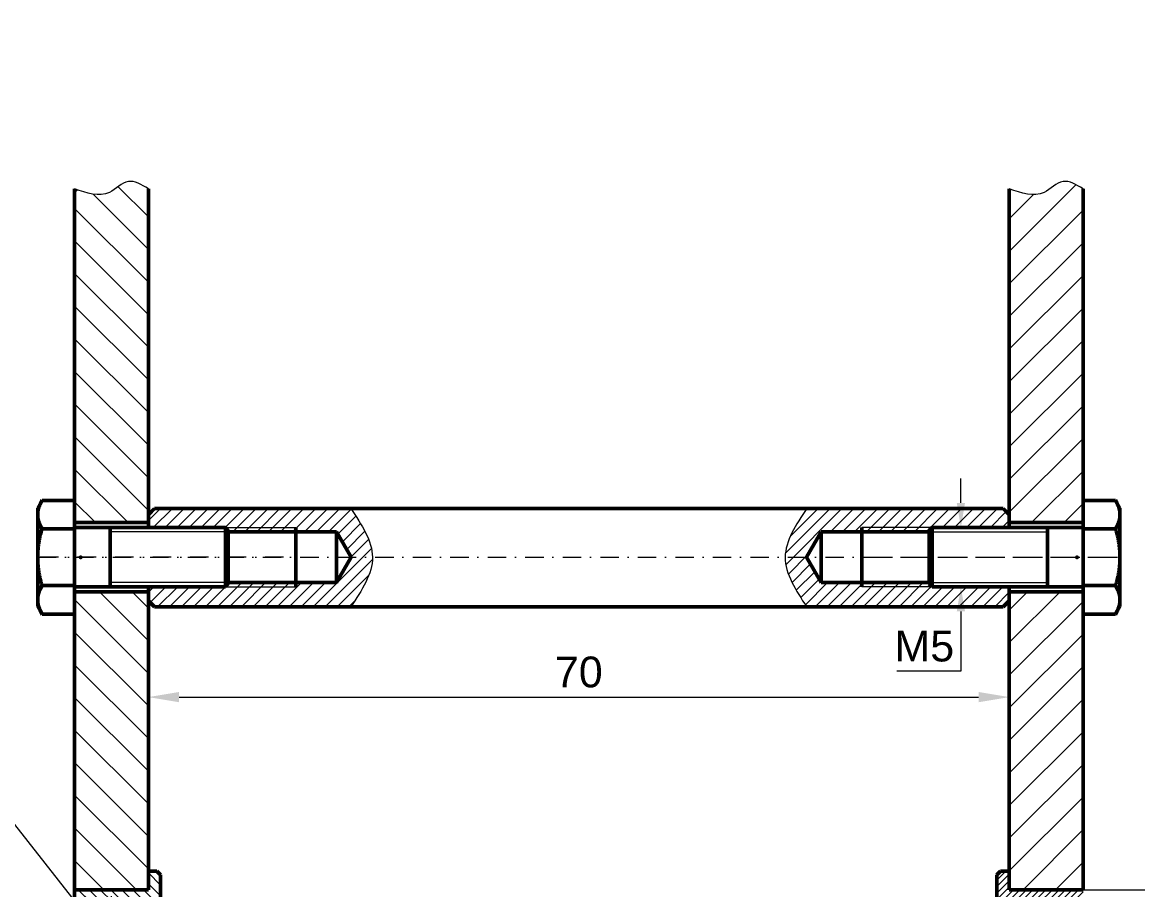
# Model space of a CAD drawing. Header units: inches. Extents: x -122986 to 27550, y -4965 to 6170.
# Drawn here: x 4023.7 to 4205.1, y 647.3 to 788.4 of the extents above; entities that cross this region are included whole.
import ezdxf

# ---------------------------------------------------------------- set-up
doc = ezdxf.new("R2010")
doc.units = ezdxf.units.IN
doc.header["$LTSCALE"] = 2
doc.header["$MEASUREMENT"] = 0
doc.linetypes.add('DASHDOT', pattern=[1, 0.5, -0.25, 0, -0.25])
for name, color, linetype, lineweight in [('1 Kich Thước', 7, 'Continuous', 15), ('1 mãnh', 7, 'Continuous', 5), ('1 Đường Tâm', 50, 'DASHDOT', 9), ('1 Đậm', 7, 'Continuous', 50)]:
    doc.layers.add(name, color=color, linetype=linetype, lineweight=lineweight)
doc.styles.add('tinh', font='arial.ttf')
doc.dimstyles.new('Tịnh', dxfattribs={"dimtxt": 0.3, "dimasz": 1.5, "dimexe": 1, "dimexo": 0.0625, "dimgap": 0.4, "dimtad": 1, "dimtoh": 1, "dimzin": 0, "dimdsep": 46, "dimtxsty": 'tinh', "dimcen": 0.09, "dimclrd": 256, "dimclre": 256, "dimclrt": 4, "dimadec": 0, "dimazin": 0, "dimtfac": 1, "dimtofl": 0, "dimtmove": 0, "dimatfit": 3, "dimfxl": 1, "dimtfillclr": 4, "dimtolj": 1, "dimtzin": 0, "dimlwd": -1, "dimlwe": -1, "dimarcsym": 0})

# ---------------------------------------------------------------- blocks, each defined once
blk = doc.blocks.new('*D218')
at = {"layer": '1 Kich Thước', "ltscale": 15, "transparency": 16777216}
for p, q in [((4185.31, 647.28), (4234.15, 647.28)), ((4233.15, 643.28), (4233.15, 607.28)), ((4185.31, 603.28), (4234.15, 603.28)), ((4233.15, 603.28), (4233.15, 592.83)), ((4233.15, 592.83), (4210.12, 592.83))]:
    blk.add_line(p, q, dxfattribs=at)
for points in [[(4232.49, 643.28), (4233.82, 643.28), (4233.15, 647.28)], [(4232.49, 607.28), (4233.82, 607.28), (4233.15, 603.28)]]:
    blk.add_solid(points, dxfattribs=at)
at = {"layer": 'Defpoints', "color": 0, "ltscale": 15, "transparency": 16777216}
for p in [(4185.25, 647.28), (4185.25, 603.28), (4233.15, 603.28)]:
    blk.add_point(p, dxfattribs=at)
at = {"layer": '1 Kich Thước', "color": 4, "ltscale": 15, "transparency": 16777216, "insert": (4220.89, 597.02), "char_height": 5, "attachment_point": 5, "style": 'tinh'}
blk.add_mtext('\\A1;%%C22H7', dxfattribs=at)
blk = doc.blocks.new('*D220')
at = {"layer": '1 Kich Thước', "ltscale": 15, "transparency": 16777216}
for p, q in [((4176.34, 710.18), (4176.34, 714.18)), ((4171.75, 706.18), (4177.34, 706.18)), ((4171.75, 696.53), (4177.34, 696.53)), ((4176.34, 692.53), (4176.34, 682.83)), ((4176.34, 682.83), (4165.93, 682.83))]:
    blk.add_line(p, q, dxfattribs=at)
for points in [[(4175.67, 710.18), (4177.01, 710.18), (4176.34, 706.18)], [(4175.67, 692.53), (4177.01, 692.53), (4176.34, 696.53)]]:
    blk.add_solid(points, dxfattribs=at)
at = {"layer": 'Defpoints', "color": 0, "ltscale": 15, "transparency": 16777216}
for p in [(4171.69, 706.18), (4171.69, 696.53), (4176.34, 696.53)]:
    blk.add_point(p, dxfattribs=at)
at = {"layer": '1 Kich Thước', "color": 4, "ltscale": 15, "transparency": 16777216, "insert": (4170.39, 686.87), "char_height": 5, "width": 0.6603, "attachment_point": 5, "style": 'tinh'}
blk.add_mtext('\\A1;M5', dxfattribs=at)
blk = doc.blocks.new('*D288')
at = {"layer": '1 Kich Thước', "ltscale": 15, "transparency": 16777216}
for p, q in [((4044.21, 694.21), (4044.21, 677.6)), ((4184.21, 694.21), (4184.21, 677.6)), ((4049.21, 678.6), (4179.21, 678.6))]:
    blk.add_line(p, q, dxfattribs=at)
for points in [[(4049.21, 679.44), (4049.21, 677.77), (4044.21, 678.6)], [(4179.21, 679.44), (4179.21, 677.77), (4184.21, 678.6)]]:
    blk.add_solid(points, dxfattribs=at)
at = {"layer": 'Defpoints', "color": 0, "ltscale": 15, "transparency": 16777216}
for p in [(4044.21, 694.28), (4184.21, 694.28), (4184.21, 678.6)]:
    blk.add_point(p, dxfattribs=at)
at = {"layer": '1 Kich Thước', "color": 4, "ltscale": 15, "transparency": 16777216, "insert": (4114.21, 682.66), "char_height": 5, "attachment_point": 5, "style": 'tinh'}
blk.add_mtext('\\A1;70', dxfattribs=at)
blk = doc.blocks.new('bi 1')
at = {"layer": '1 mãnh', "linetype": 'Continuous', "lineweight": 13, "ltscale": 15}
for p, q in [((27656.18, -6666.8), (27654.18, -6664.8)), ((27645.67, -6670.43), (27642.79, -6667.55)), ((27644.79, -6669.55), (27642.79, -6667.55)), ((27646.8, -6669.8), (27644.56, -6667.55)), ((27648.33, -6669.55), (27646.33, -6667.55)), ((27652.09, -6671.55), (27648.09, -6667.55)), ((27653.86, -6671.55), (27649.86, -6667.55)), ((27655.63, -6671.55), (27651.63, -6667.55)), ((27656.18, -6670.33), (27653.4, -6667.55)), ((27656.18, -6668.57), (27654.18, -6666.57)), ((27644.83, -6671.36), (27642.18, -6668.71)), ((27642.58, -6670.88), (27642.18, -6670.48)), ((27642.18, -6677.36), (27643.99, -6675.55)), ((27642.18, -6675.59), (27642.22, -6675.55)), ((27642.27, -6679.04), (27645.15, -6676.16)), ((27648.83, -6679.55), (27652.83, -6675.55)), ((27650.59, -6679.55), (27654.59, -6675.55)), ((27652.36, -6679.55), (27656.18, -6675.73)), ((27643.52, -6679.55), (27646.1, -6676.97)), ((27647.06, -6679.55), (27649.19, -6677.42)), ((27642.18, -6702.11), (27644.74, -6699.55)), ((27642.18, -6700.34), (27642.97, -6699.55)), ((27642.5, -6703.55), (27646.5, -6699.55)), ((27644.27, -6703.55), (27648.27, -6699.55)), ((27648.04, -6701.55), (27650.04, -6699.55)), ((27649.56, -6701.8), (27651.81, -6699.55)), ((27650.69, -6702.44), (27653.58, -6699.55)), ((27651.53, -6703.36), (27655.34, -6699.55)), ((27653.11, -6703.55), (27656.18, -6700.48)), ((27654.88, -6703.55), (27656.18, -6702.25)), ((27656.18, -6710.99), (27652.74, -6707.55)), ((27656.18, -6709.22), (27654.51, -6707.55)), ((27644.36, -6711.55), (27642.18, -6709.37)), ((27646.13, -6711.55), (27642.75, -6708.17)), ((27647.9, -6711.55), (27644.09, -6707.75)), ((27651.43, -6711.55), (27649.28, -6709.4)), ((27653.2, -6711.55), (27650.48, -6708.82)), ((27656.18, -6712.76), (27651.38, -6707.96)), ((27649.67, -6711.55), (27647.63, -6709.51)), ((27655.89, -6714.24), (27654.18, -6712.53))]:
    blk.add_line(p, q, dxfattribs=at)
at = {"layer": '1 mãnh', "lineweight": 13, "ltscale": 15}
for p, q in [((27645.29, -6679.55), (27647.37, -6677.47)), ((27654.13, -6679.55), (27656.18, -6677.5))]:
    blk.add_line(p, q, dxfattribs=at)
at = {"layer": '1 Đường Tâm', "lineweight": 9, "ltscale": 3}
for p, q in [((27648.18, -6679.3), (27648.18, -6667.8)), ((27658.44, -6673.55), (27637.92, -6673.55)), ((27651.46, -6673.55), (27644.9, -6673.55)), ((27648.18, -6711.3), (27648.18, -6699.8)), ((27658.44, -6705.55), (27637.92, -6705.55)), ((27651.46, -6705.55), (27644.9, -6705.55))]:
    blk.add_line(p, q, dxfattribs=at)
blk.add_point((27648.18, -6673.55), dxfattribs=at)
blk.add_point((27648.18, -6673.55), dxfattribs=at)
at = {"layer": '1 Đậm', "lineweight": 50, "ltscale": 15}
for p, q in [((27654.18, -6664.54), (27655.58, -6664.54)), ((27655.58, -6664.54), (27656.18, -6665.14)), ((27654.18, -6714.56), (27655.58, -6714.56)), ((27655.58, -6714.56), (27656.18, -6713.96))]:
    blk.add_line(p, q, dxfattribs=at)
at = {"layer": '1 Đậm', "lineweight": 50}
for p, q in [((27642.18, -6667.75), (27642.38, -6667.55)), ((27644.72, -6671.55), (27642.18, -6670.75)), ((27656.18, -6671.55), (27651.64, -6671.55)), ((27642.18, -6675.55), (27644.72, -6675.55)), ((27651.64, -6675.55), (27656.18, -6675.55)), ((27642.78, -6679.55), (27642.18, -6678.95)), ((27656.18, -6678.95), (27655.58, -6679.55)), ((27642.18, -6700.15), (27642.78, -6699.55)), ((27656.18, -6700.15), (27655.58, -6699.55)), ((27644.72, -6703.55), (27642.18, -6703.55)), ((27656.18, -6703.55), (27651.64, -6703.55)), ((27642.18, -6708.35), (27644.72, -6707.55)), ((27651.64, -6707.55), (27656.18, -6707.55)), ((27642.18, -6710.95), (27642.78, -6711.55))]:
    blk.add_line(p, q, dxfattribs=at)
for centre in [(27648.18, -6673.55), (27648.18, -6705.55)]:
    blk.add_circle(centre, 4, dxfattribs=at)
for centre, start, end in [((27648.18, -6673.55), 30, 150), ((27648.18, -6673.55), 210, 330), ((27648.18, -6705.55), 30, 150), ((27648.18, -6705.55), 210, 330)]:
    blk.add_arc(centre, 4, start, end, dxfattribs=at)

msp = doc.modelspace()

# ---------------------------------------------------------------- hatches: boundary and pattern name
at = {"layer": '1 mãnh', "lineweight": 13, "ltscale": 15}
h = msp.add_hatch(dxfattribs=at)
h.set_pattern_fill('ANSI31', color=256, scale=11)
h.set_pattern_definition([(45, (-2312.8507, 9731.6034), (-0.97227182, 0.97227182), [])])
edge = h.paths.add_edge_path()
edge.add_spline(control_points=[(4080.649, 701.357), (4080.63, 704.002), (4078.89, 706.64), (4077.149, 709.277)], knot_values=[0, 0, 0, 0, 8.6588474, 8.6588474, 8.6588474, 8.6588474], degree=3, periodic=0)
edge.add_line((4077.149, 709.277), (4045.207, 709.277))
edge.add_line((4045.207, 709.277), (4044.207, 708.277))
edge.add_line((4044.207, 708.277), (4044.207, 706.183))
edge.add_line((4044.207, 706.183), (4056.725, 706.183))
edge.add_line((4056.725, 706.183), (4068.207, 706.183))
edge.add_line((4068.207, 706.183), (4068.207, 705.491))
edge.add_line((4068.207, 705.491), (4074.82, 705.491))
edge.add_line((4074.82, 705.491), (4077.207, 701.357))
edge.add_line((4077.207, 701.357), (4080.649, 701.357))
h.paths.add_polyline_path([(4068.207, 706.183), (4056.725, 706.183), (4057.207, 705.701), (4057.207, 705.491), (4068.207, 705.491)], flags=17)
edge = h.paths.add_edge_path()
edge.add_spline(control_points=[(4077.149, 693.277), (4078.909, 695.973), (4080.669, 698.668), (4080.649, 701.357)], knot_values=[0, 0, 0, 0, 8.8055197, 8.8055197, 8.8055197, 8.8055197], degree=3, periodic=0)
edge.add_line((4080.649, 701.357), (4077.207, 701.357))
edge.add_line((4077.207, 701.357), (4074.82, 697.223))
edge.add_line((4074.82, 697.223), (4068.207, 697.223))
edge.add_line((4068.207, 697.223), (4068.207, 696.531))
edge.add_line((4068.207, 696.531), (4056.725, 696.531))
edge.add_line((4056.725, 696.531), (4044.207, 696.531))
edge.add_line((4044.207, 696.531), (4044.207, 694.277))
edge.add_line((4044.207, 694.277), (4045.207, 693.277))
edge.add_line((4045.207, 693.277), (4077.149, 693.277))
h.paths.add_polyline_path([(4068.207, 697.223), (4057.207, 697.223), (4057.207, 697.014), (4056.725, 696.531), (4068.207, 696.531)], flags=17)
edge = h.paths.add_edge_path()
edge.add_line((4184.207, 708.277), (4183.207, 709.277))
edge.add_line((4183.207, 709.277), (4151.265, 709.277))
edge.add_spline(control_points=[(4151.265, 709.277), (4149.525, 706.64), (4147.785, 704.002), (4147.765, 701.357)], knot_values=[0, 0, 0, 0, 8.6588474, 8.6588474, 8.6588474, 8.6588474], degree=3, periodic=0)
edge.add_line((4147.765, 701.357), (4151.207, 701.357))
edge.add_line((4151.207, 701.357), (4153.594, 705.491))
edge.add_line((4153.594, 705.491), (4160.207, 705.491))
edge.add_line((4160.207, 705.491), (4160.207, 706.183))
edge.add_line((4160.207, 706.183), (4171.69, 706.183))
edge.add_line((4171.69, 706.183), (4184.207, 706.183))
edge.add_line((4184.207, 706.183), (4184.207, 708.277))
edge = h.paths.add_edge_path()
edge.add_line((4151.207, 701.357), (4147.765, 701.357))
edge.add_spline(control_points=[(4147.765, 701.357), (4147.745, 698.668), (4149.505, 695.973), (4151.265, 693.277)], knot_values=[0, 0, 0, 0, 8.8055197, 8.8055197, 8.8055197, 8.8055197], degree=3, periodic=0)
edge.add_line((4151.265, 693.277), (4183.207, 693.277))
edge.add_line((4183.207, 693.277), (4184.207, 694.277))
edge.add_line((4184.207, 694.277), (4184.207, 696.531))
edge.add_line((4184.207, 696.531), (4171.69, 696.531))
edge.add_line((4171.69, 696.531), (4160.207, 696.531))
edge.add_line((4160.207, 696.531), (4160.207, 697.223))
edge.add_line((4160.207, 697.223), (4153.594, 697.223))
edge.add_line((4153.594, 697.223), (4151.207, 701.357))
h.paths.add_polyline_path([(4171.207, 705.701), (4171.69, 706.183), (4160.207, 706.183), (4160.207, 705.491), (4171.207, 705.491)], flags=17)
h.paths.add_polyline_path([(4171.207, 697.223), (4160.207, 697.223), (4160.207, 696.531), (4171.69, 696.531), (4171.207, 697.014)], flags=17)
at = {"layer": '1 mãnh', "ltscale": 15}
h = msp.add_hatch(dxfattribs=at)
h.set_pattern_fill('ANSI31', color=256, scale=6)
h.set_pattern_definition([(45, (-4310.3199, -5677.809), (-0.530330086, 0.530330086), [])])
h.paths.add_polyline_path([(4196.207, 647.077), (4196.007, 647.277), (4184.207, 647.277), (4184.207, 650.283), (4182.807, 650.283), (4182.207, 649.683), (4182.207, 643.277), (4186.744, 643.277, -0.5773503), (4193.671, 643.277), (4195.806, 643.951), (4196.207, 644.352)])
h.paths.add_polyline_path([(4186.744, 607.278), (4182.207, 607.278), (4182.207, 600.872), (4182.493, 600.586), (4184.207, 602.3), (4184.207, 603.277), (4195.607, 603.277), (4196.207, 603.877), (4196.207, 606.478), (4193.671, 607.278, -0.5773503)])

# ---------------------------------------------------------------- linework, layer by layer
at = {"layer": '1 Kich Thước', "ltscale": 15}
msp.add_line((4032.207, 760.725), (4032.616, 761.133), dxfattribs=at)
at = {"layer": '1 mãnh', "ltscale": 15}
msp.add_line((3919.657, 788.367), (4032.285, 645.328), dxfattribs=at)
at = {"layer": '1 mãnh', "linetype": 'Continuous', "lineweight": 13, "ltscale": 15}
for p, q in [((4184.207, 751.108), (4195.053, 761.954)), ((4044.207, 751.409), (4035.212, 760.404)), ((4044.207, 756.712), (4039.304, 761.615)), ((4184.207, 756.412), (4188.119, 760.323)), ((4044.207, 746.105), (4032.207, 758.105)), ((4184.207, 745.805), (4196.207, 757.805)), ((4044.207, 740.802), (4032.207, 752.802)), ((4184.207, 740.502), (4196.207, 752.502)), ((4044.207, 735.499), (4032.207, 747.499)), ((4184.207, 735.198), (4196.207, 747.198)), ((4044.207, 730.195), (4032.207, 742.195)), ((4184.207, 729.895), (4196.207, 741.895)), ((4044.207, 724.892), (4032.207, 736.892)), ((4184.207, 724.592), (4196.207, 736.592)), ((4044.207, 719.589), (4032.207, 731.589)), ((4184.207, 719.289), (4196.207, 731.289)), ((4044.207, 714.285), (4032.207, 726.285)), ((4184.207, 713.985), (4196.207, 725.985)), ((4044.207, 708.982), (4032.207, 720.982)), ((4184.207, 708.682), (4196.207, 720.682)), ((4040.903, 706.983), (4032.207, 715.679)), ((4187.812, 706.983), (4196.207, 715.379)), ((4035.599, 706.983), (4032.207, 710.376)), ((4193.115, 706.983), (4196.207, 710.075)), ((4044.207, 687.769), (4036.245, 695.731)), ((4044.207, 693.072), (4041.548, 695.731)), ((4184.207, 692.772), (4187.167, 695.731)), ((4184.207, 687.469), (4192.47, 695.731)), ((4044.207, 682.466), (4032.207, 694.466)), ((4184.207, 682.165), (4196.207, 694.165)), ((4044.207, 677.162), (4032.207, 689.162)), ((4184.207, 676.862), (4196.207, 688.862)), ((4044.207, 671.859), (4032.207, 683.859)), ((4184.207, 671.559), (4196.207, 683.559)), ((4044.207, 666.556), (4032.207, 678.556)), ((4184.207, 666.256), (4196.207, 678.256)), ((4044.207, 661.252), (4032.207, 673.252)), ((4184.207, 660.952), (4196.207, 672.952)), ((4044.207, 655.949), (4032.207, 667.949)), ((4184.207, 655.649), (4196.207, 667.649)), ((4044.207, 650.646), (4032.207, 662.646)), ((4184.207, 650.346), (4196.207, 662.346)), ((4042.272, 647.277), (4032.207, 657.343)), ((4186.442, 647.277), (4196.207, 657.042)), ((4036.969, 647.277), (4032.207, 652.039)), ((4191.746, 647.277), (4196.207, 651.739))]:
    msp.add_line(p, q, dxfattribs=at)
at = {"layer": '1 mãnh', "lineweight": 13, "ltscale": 15}
for p, q in [((4056.725, 706.183), (4068.207, 706.183)), ((4171.69, 706.183), (4160.207, 706.183)), ((4056.725, 696.531), (4068.207, 696.531)), ((4171.69, 696.531), (4160.207, 696.531))]:
    msp.add_line(p, q, dxfattribs=at)
at = {"layer": '1 mãnh', "lineweight": 13}
for p, q in [((4057.207, 705.467), (4038.007, 705.467)), ((4171.207, 705.467), (4190.407, 705.467)), ((4057.207, 697.247), (4038.007, 697.247)), ((4171.207, 697.247), (4190.407, 697.247))]:
    msp.add_line(p, q, dxfattribs=at)
at = {"layer": '1 mãnh', "lineweight": 13, "ltscale": 15}
for points in [[(4044.207, 761.277), (4040.954, 762.47), (4037.88, 760.687), (4032.207, 761.277)], [(4196.207, 761.277), (4192.954, 762.47), (4189.88, 760.687), (4184.207, 761.277)], [(4077.149, 709.277), (4080.649, 701.357), (4077.149, 693.277)], [(4151.265, 709.277), (4147.765, 701.357), (4151.265, 693.277)]]:
    msp.add_spline(points, degree=3, dxfattribs=at)
at = {"layer": '1 Đường Tâm', "lineweight": 9, "ltscale": 3}
for p, q in [((4066.207, 701.357), (4026.207, 701.357)), ((4026.207, 701.357), (4202.207, 701.357)), ((4162.207, 701.357), (4202.207, 701.357))]:
    msp.add_line(p, q, dxfattribs=at)
at = {"layer": '1 Đậm', "ltscale": 15}
for p, q in [((4032.207, 761.277), (4032.207, 635.277)), ((4182.207, 649.683), (4182.207, 600.872)), ((4044.207, 647.277), (4032.207, 647.277))]:
    msp.add_line(p, q, dxfattribs=at)
at = {"layer": '1 Đậm', "lineweight": 50, "ltscale": 15}
for p, q in [((4044.207, 761.277), (4044.207, 706.183)), ((4184.207, 761.277), (4184.207, 706.183)), ((4196.207, 647.277), (4196.207, 761.277)), ((4183.207, 709.277), (4184.207, 708.277)), ((4044.207, 647.277), (4044.207, 696.531)), ((4045.207, 693.277), (4044.207, 694.277)), ((4046.207, 649.683), (4046.207, 600.872)), ((4182.807, 650.283), (4182.207, 649.683)), ((4184.207, 650.283), (4182.807, 650.283))]:
    msp.add_line(p, q, dxfattribs=at)
at = {"layer": '1 Đậm', "lineweight": 50}
for p, q in [((4026.207, 709.357), (4026.922, 710.595)), ((4026.207, 709.357), (4026.207, 708.286)), ((4026.332, 709.221), (4026.32, 709.175)), ((4026.344, 709.267), (4026.332, 709.221)), ((4026.357, 709.314), (4026.344, 709.267)), ((4026.371, 709.36), (4026.357, 709.314)), ((4026.385, 709.406), (4026.371, 709.36)), ((4026.4, 709.452), (4026.385, 709.406)), ((4026.415, 709.498), (4026.4, 709.452)), ((4026.431, 709.544), (4026.415, 709.498)), ((4026.447, 709.59), (4026.431, 709.544)), ((4026.464, 709.636), (4026.447, 709.59)), ((4026.481, 709.682), (4026.464, 709.636)), ((4026.499, 709.728), (4026.481, 709.682)), ((4026.517, 709.774), (4026.499, 709.728)), ((4026.535, 709.82), (4026.517, 709.774)), ((4026.555, 709.866), (4026.535, 709.82)), ((4026.574, 709.912), (4026.555, 709.866)), ((4026.594, 709.958), (4026.574, 709.912)), ((4026.615, 710.003), (4026.594, 709.958)), ((4026.636, 710.049), (4026.615, 710.003)), ((4026.658, 710.095), (4026.636, 710.049)), ((4026.68, 710.14), (4026.658, 710.095)), ((4026.702, 710.186), (4026.68, 710.14)), ((4026.725, 710.231), (4026.702, 710.186)), ((4026.748, 710.277), (4026.725, 710.231)), ((4026.772, 710.323), (4026.748, 710.277)), ((4026.796, 710.368), (4026.772, 710.323)), ((4026.82, 710.414), (4026.796, 710.368)), ((4026.845, 710.459), (4026.82, 710.414)), ((4026.87, 710.504), (4026.845, 710.459)), ((4026.896, 710.55), (4026.87, 710.504)), ((4026.922, 710.595), (4026.896, 710.55)), ((4026.922, 710.595), (4032.207, 710.595)), ((4045.207, 709.277), (4044.207, 708.277)), ((4044.207, 708.277), (4045.207, 709.277)), ((4183.207, 709.277), (4045.207, 709.277)), ((4184.207, 708.277), (4183.207, 709.277)), ((4201.493, 710.595), (4196.207, 710.595)), ((4202.207, 709.357), (4201.493, 710.595)), ((4201.493, 710.595), (4201.519, 710.55)), ((4201.519, 710.55), (4201.544, 710.504)), ((4201.544, 710.504), (4201.57, 710.459)), ((4201.57, 710.459), (4201.594, 710.414)), ((4201.594, 710.414), (4201.619, 710.368)), ((4201.619, 710.368), (4201.643, 710.323)), ((4201.643, 710.323), (4201.667, 710.277)), ((4201.667, 710.277), (4201.69, 710.231)), ((4201.69, 710.231), (4201.713, 710.186)), ((4201.713, 710.186), (4201.735, 710.14)), ((4201.735, 710.14), (4201.757, 710.095)), ((4201.757, 710.095), (4201.778, 710.049)), ((4201.778, 710.049), (4201.799, 710.003)), ((4201.799, 710.003), (4201.82, 709.958)), ((4201.82, 709.958), (4201.84, 709.912)), ((4201.84, 709.912), (4201.86, 709.866)), ((4201.86, 709.866), (4201.879, 709.82)), ((4201.879, 709.82), (4201.898, 709.774)), ((4201.898, 709.774), (4201.916, 709.728)), ((4201.916, 709.728), (4201.934, 709.682)), ((4201.934, 709.682), (4201.951, 709.636)), ((4201.951, 709.636), (4201.968, 709.59)), ((4201.968, 709.59), (4201.984, 709.544)), ((4201.984, 709.544), (4202, 709.498)), ((4202, 709.498), (4202.015, 709.452)), ((4202.015, 709.452), (4202.029, 709.406)), ((4202.029, 709.406), (4202.044, 709.36)), ((4202.044, 709.36), (4202.057, 709.314)), ((4202.057, 709.314), (4202.07, 709.267)), ((4202.07, 709.267), (4202.083, 709.221)), ((4202.083, 709.221), (4202.095, 709.175)), ((4202.207, 709.357), (4202.207, 708.286)), ((4026.208, 708.333), (4026.207, 708.286)), ((4026.207, 701.357), (4026.207, 708.286)), ((4026.207, 708.286), (4026.208, 708.239)), ((4026.209, 708.38), (4026.208, 708.333)), ((4026.208, 708.239), (4026.209, 708.191)), ((4026.21, 708.427), (4026.209, 708.38)), ((4026.209, 708.191), (4026.21, 708.144)), ((4026.212, 708.474), (4026.21, 708.427)), ((4026.21, 708.144), (4026.212, 708.097)), ((4026.215, 708.521), (4026.212, 708.474)), ((4026.212, 708.097), (4026.215, 708.05)), ((4026.219, 708.568), (4026.215, 708.521)), ((4026.215, 708.05), (4026.219, 708.003)), ((4026.223, 708.615), (4026.219, 708.568)), ((4026.219, 708.003), (4026.223, 707.956)), ((4026.228, 708.662), (4026.223, 708.615)), ((4026.223, 707.956), (4026.228, 707.909)), ((4026.233, 708.709), (4026.228, 708.662)), ((4026.228, 707.909), (4026.233, 707.862)), ((4026.239, 708.756), (4026.233, 708.709)), ((4026.233, 707.862), (4026.239, 707.815)), ((4026.246, 708.802), (4026.239, 708.756)), ((4026.239, 707.815), (4026.246, 707.768)), ((4026.253, 708.849), (4026.246, 708.802)), ((4026.246, 707.768), (4026.253, 707.721)), ((4026.261, 708.896), (4026.253, 708.849)), ((4026.253, 707.721), (4026.261, 707.675)), ((4026.269, 708.942), (4026.261, 708.896)), ((4026.261, 707.675), (4026.269, 707.628)), ((4026.278, 708.989), (4026.269, 708.942)), ((4026.269, 707.628), (4026.278, 707.581)), ((4026.288, 709.035), (4026.278, 708.989)), ((4026.278, 707.581), (4026.288, 707.535)), ((4026.298, 709.082), (4026.288, 709.035)), ((4026.288, 707.535), (4026.298, 707.488)), ((4026.309, 709.128), (4026.298, 709.082)), ((4026.298, 707.488), (4026.309, 707.442)), ((4026.32, 709.175), (4026.309, 709.128)), ((4026.309, 707.442), (4026.32, 707.395)), ((4202.106, 707.442), (4202.094, 707.395)), ((4202.095, 709.175), (4202.106, 709.128)), ((4202.106, 709.128), (4202.117, 709.082)), ((4202.116, 707.488), (4202.106, 707.442)), ((4202.127, 707.535), (4202.116, 707.488)), ((4202.117, 709.082), (4202.127, 709.035)), ((4202.127, 709.035), (4202.136, 708.989)), ((4202.136, 707.581), (4202.127, 707.535)), ((4202.136, 708.989), (4202.145, 708.942)), ((4202.145, 707.628), (4202.136, 707.581)), ((4202.145, 708.942), (4202.154, 708.896)), ((4202.154, 707.675), (4202.145, 707.628)), ((4202.154, 708.896), (4202.162, 708.849)), ((4202.162, 707.721), (4202.154, 707.675)), ((4202.162, 708.849), (4202.169, 708.802)), ((4202.169, 707.768), (4202.162, 707.721)), ((4202.169, 708.802), (4202.175, 708.756)), ((4202.175, 707.815), (4202.169, 707.768)), ((4202.175, 708.756), (4202.181, 708.709)), ((4202.181, 707.862), (4202.175, 707.815)), ((4202.181, 708.709), (4202.187, 708.662)), ((4202.187, 707.909), (4202.181, 707.862)), ((4202.187, 708.662), (4202.192, 708.615)), ((4202.192, 707.956), (4202.187, 707.909)), ((4202.192, 708.615), (4202.196, 708.568)), ((4202.196, 708.003), (4202.192, 707.956)), ((4202.196, 708.568), (4202.199, 708.521)), ((4202.199, 708.05), (4202.196, 708.003)), ((4202.199, 708.521), (4202.202, 708.474)), ((4202.202, 708.097), (4202.199, 708.05)), ((4202.202, 708.474), (4202.204, 708.427)), ((4202.204, 708.144), (4202.202, 708.097)), ((4202.204, 708.427), (4202.206, 708.38)), ((4202.206, 708.191), (4202.204, 708.144)), ((4202.206, 708.38), (4202.207, 708.333)), ((4202.207, 708.239), (4202.206, 708.191)), ((4202.207, 708.333), (4202.207, 708.286)), ((4202.207, 701.357), (4202.207, 708.286)), ((4202.207, 708.286), (4202.207, 708.239)), ((4026.32, 707.395), (4026.332, 707.349)), ((4026.332, 707.349), (4026.345, 707.303)), ((4026.345, 707.303), (4026.358, 707.256)), ((4026.358, 707.256), (4026.371, 707.21)), ((4026.371, 707.21), (4026.385, 707.164)), ((4026.385, 707.164), (4026.4, 707.118)), ((4026.4, 707.118), (4026.415, 707.072)), ((4026.415, 707.072), (4026.431, 707.025)), ((4026.431, 707.025), (4026.447, 706.979)), ((4026.447, 706.979), (4026.464, 706.933)), ((4026.464, 706.933), (4026.481, 706.887)), ((4026.481, 706.887), (4026.499, 706.842)), ((4026.499, 706.842), (4026.517, 706.796)), ((4026.517, 706.796), (4026.536, 706.75)), ((4026.536, 706.75), (4026.555, 706.704)), ((4026.555, 706.704), (4026.575, 706.658)), ((4026.575, 706.658), (4026.595, 706.613)), ((4026.595, 706.613), (4026.616, 706.567)), ((4026.616, 706.567), (4026.637, 706.521)), ((4026.637, 706.521), (4026.658, 706.476)), ((4026.658, 706.476), (4026.68, 706.43)), ((4026.68, 706.43), (4026.702, 706.385)), ((4026.702, 706.385), (4026.725, 706.339)), ((4026.725, 706.339), (4026.748, 706.294)), ((4026.748, 706.294), (4026.772, 706.248)), ((4026.772, 706.248), (4026.796, 706.203)), ((4026.796, 706.203), (4026.82, 706.157)), ((4026.797, 705.527), (4026.821, 705.617)), ((4026.82, 706.157), (4026.845, 706.112)), ((4026.821, 705.617), (4026.846, 705.707)), ((4026.845, 706.112), (4026.87, 706.067)), ((4026.846, 705.707), (4026.871, 705.797)), ((4026.87, 706.067), (4026.896, 706.021)), ((4026.871, 705.797), (4026.896, 705.887)), ((4026.896, 706.021), (4026.922, 705.976)), ((4026.896, 705.887), (4026.922, 705.976)), ((4026.922, 705.976), (4032.207, 705.976)), ((4044.207, 706.983), (4032.207, 706.983)), ((4032.207, 706.183), (4056.725, 706.183)), ((4038.007, 706.183), (4038.007, 696.531)), ((4056.725, 701.357), (4056.725, 706.183)), ((4056.725, 706.183), (4057.207, 705.701)), ((4057.207, 705.701), (4057.207, 701.357)), ((4068.207, 706.183), (4068.207, 696.531)), ((4160.207, 706.183), (4160.207, 696.531)), ((4171.69, 706.183), (4171.207, 705.701)), ((4171.207, 705.701), (4171.207, 701.357)), ((4196.207, 706.183), (4171.69, 706.183)), ((4171.69, 701.357), (4171.69, 706.183)), ((4196.207, 706.983), (4184.207, 706.983)), ((4190.407, 706.183), (4190.407, 696.531)), ((4201.493, 705.976), (4196.207, 705.976)), ((4201.519, 706.021), (4201.493, 705.976)), ((4201.518, 705.887), (4201.493, 705.976)), ((4201.544, 705.797), (4201.518, 705.887)), ((4201.544, 706.067), (4201.519, 706.021)), ((4201.569, 706.112), (4201.544, 706.067)), ((4201.569, 705.707), (4201.544, 705.797)), ((4201.594, 706.157), (4201.569, 706.112)), ((4201.593, 705.617), (4201.569, 705.707)), ((4201.618, 705.527), (4201.593, 705.617)), ((4201.619, 706.203), (4201.594, 706.157)), ((4201.643, 706.248), (4201.619, 706.203)), ((4201.666, 706.294), (4201.643, 706.248)), ((4201.689, 706.339), (4201.666, 706.294)), ((4201.712, 706.385), (4201.689, 706.339)), ((4201.734, 706.43), (4201.712, 706.385)), ((4201.756, 706.476), (4201.734, 706.43)), ((4201.778, 706.521), (4201.756, 706.476)), ((4201.799, 706.567), (4201.778, 706.521)), ((4201.82, 706.613), (4201.799, 706.567)), ((4201.84, 706.658), (4201.82, 706.613)), ((4201.859, 706.704), (4201.84, 706.658)), ((4201.879, 706.75), (4201.859, 706.704)), ((4201.897, 706.796), (4201.879, 706.75)), ((4201.915, 706.842), (4201.897, 706.796)), ((4201.933, 706.887), (4201.915, 706.842)), ((4201.95, 706.933), (4201.933, 706.887)), ((4201.967, 706.979), (4201.95, 706.933)), ((4201.983, 707.025), (4201.967, 706.979)), ((4201.999, 707.072), (4201.983, 707.025)), ((4202.014, 707.118), (4201.999, 707.072)), ((4202.029, 707.164), (4202.014, 707.118)), ((4202.043, 707.21), (4202.029, 707.164)), ((4202.057, 707.256), (4202.043, 707.21)), ((4202.07, 707.303), (4202.057, 707.256)), ((4202.082, 707.349), (4202.07, 707.303)), ((4202.094, 707.395), (4202.082, 707.349)), ((4026.401, 703.701), (4026.417, 703.794)), ((4026.417, 703.794), (4026.433, 703.886)), ((4026.433, 703.886), (4026.449, 703.978)), ((4026.449, 703.978), (4026.466, 704.071)), ((4026.466, 704.071), (4026.483, 704.163)), ((4026.483, 704.163), (4026.501, 704.254)), ((4026.501, 704.254), (4026.519, 704.346)), ((4026.519, 704.346), (4026.538, 704.438)), ((4026.538, 704.438), (4026.557, 704.529)), ((4026.557, 704.529), (4026.577, 704.62)), ((4026.577, 704.62), (4026.597, 704.711)), ((4026.597, 704.711), (4026.617, 704.803)), ((4026.617, 704.803), (4026.638, 704.893)), ((4026.638, 704.893), (4026.66, 704.984)), ((4026.66, 704.984), (4026.682, 705.075)), ((4026.682, 705.075), (4026.704, 705.166)), ((4026.704, 705.166), (4026.727, 705.256)), ((4026.727, 705.256), (4026.75, 705.346)), ((4026.75, 705.346), (4026.773, 705.437)), ((4026.773, 705.437), (4026.797, 705.527)), ((4074.82, 705.491), (4057.207, 705.491)), ((4077.207, 701.357), (4074.82, 705.491)), ((4074.82, 697.223), (4074.82, 705.491)), ((4151.207, 701.357), (4153.594, 705.491)), ((4153.594, 697.223), (4153.594, 705.491)), ((4153.594, 705.491), (4171.207, 705.491)), ((4201.641, 705.437), (4201.618, 705.527)), ((4201.665, 705.346), (4201.641, 705.437)), ((4201.688, 705.256), (4201.665, 705.346)), ((4201.711, 705.166), (4201.688, 705.256)), ((4201.733, 705.075), (4201.711, 705.166)), ((4201.755, 704.984), (4201.733, 705.075)), ((4201.776, 704.893), (4201.755, 704.984)), ((4201.797, 704.803), (4201.776, 704.893)), ((4201.818, 704.711), (4201.797, 704.803)), ((4201.838, 704.62), (4201.818, 704.711)), ((4201.858, 704.529), (4201.838, 704.62)), ((4201.877, 704.438), (4201.858, 704.529)), ((4201.895, 704.346), (4201.877, 704.438)), ((4201.914, 704.254), (4201.895, 704.346)), ((4201.932, 704.163), (4201.914, 704.254)), ((4201.949, 704.071), (4201.932, 704.163)), ((4201.966, 703.978), (4201.949, 704.071)), ((4201.982, 703.886), (4201.966, 703.978)), ((4201.998, 703.794), (4201.982, 703.886)), ((4202.013, 703.701), (4201.998, 703.794)), ((4026.219, 701.921), (4026.223, 702.015)), ((4026.223, 702.015), (4026.228, 702.109)), ((4026.228, 702.109), (4026.233, 702.203)), ((4026.233, 702.203), (4026.239, 702.297)), ((4026.239, 702.297), (4026.246, 702.391)), ((4026.246, 702.391), (4026.253, 702.485)), ((4026.253, 702.485), (4026.261, 702.58)), ((4026.261, 702.58), (4026.269, 702.674)), ((4026.269, 702.674), (4026.279, 702.768)), ((4026.279, 702.768), (4026.288, 702.862)), ((4026.288, 702.862), (4026.299, 702.956)), ((4026.299, 702.956), (4026.309, 703.05)), ((4026.309, 703.05), (4026.321, 703.143)), ((4026.321, 703.143), (4026.333, 703.237)), ((4026.333, 703.237), (4026.346, 703.33)), ((4026.346, 703.33), (4026.359, 703.423)), ((4026.359, 703.423), (4026.372, 703.516)), ((4026.372, 703.516), (4026.387, 703.609)), ((4026.387, 703.609), (4026.401, 703.701)), ((4202.028, 703.609), (4202.013, 703.701)), ((4202.042, 703.516), (4202.028, 703.609)), ((4202.056, 703.423), (4202.042, 703.516)), ((4202.069, 703.33), (4202.056, 703.423)), ((4202.082, 703.237), (4202.069, 703.33)), ((4202.094, 703.143), (4202.082, 703.237)), ((4202.105, 703.05), (4202.094, 703.143)), ((4202.116, 702.956), (4202.105, 703.05)), ((4202.126, 702.862), (4202.116, 702.956)), ((4202.136, 702.768), (4202.126, 702.862)), ((4202.145, 702.674), (4202.136, 702.768)), ((4202.154, 702.58), (4202.145, 702.674)), ((4202.162, 702.485), (4202.154, 702.58)), ((4202.169, 702.391), (4202.162, 702.485)), ((4202.176, 702.297), (4202.169, 702.391)), ((4202.182, 702.203), (4202.176, 702.297)), ((4202.187, 702.109), (4202.182, 702.203)), ((4202.192, 702.015), (4202.187, 702.109)), ((4202.196, 701.921), (4202.192, 702.015)), ((4026.207, 701.357), (4026.208, 701.451)), ((4026.207, 701.357), (4026.208, 701.264)), ((4026.207, 694.429), (4026.207, 701.357)), ((4026.208, 701.451), (4026.209, 701.545)), ((4026.208, 701.264), (4026.209, 701.17)), ((4026.209, 701.545), (4026.21, 701.639)), ((4026.209, 701.17), (4026.21, 701.077)), ((4026.21, 701.639), (4026.212, 701.733)), ((4026.21, 701.077), (4026.212, 700.983)), ((4026.212, 701.733), (4026.215, 701.827)), ((4026.212, 700.983), (4026.215, 700.89)), ((4026.215, 701.827), (4026.219, 701.921)), ((4026.215, 700.89), (4026.219, 700.796)), ((4026.219, 700.796), (4026.223, 700.703)), ((4026.223, 700.703), (4026.227, 700.61)), ((4026.227, 700.61), (4026.233, 700.516)), ((4026.233, 700.516), (4026.239, 700.423)), ((4026.239, 700.423), (4026.245, 700.33)), ((4026.245, 700.33), (4026.252, 700.237)), ((4026.252, 700.237), (4026.26, 700.144)), ((4056.725, 696.531), (4056.725, 701.357)), ((4057.207, 701.357), (4057.207, 697.014)), ((4074.82, 697.223), (4077.207, 701.357)), ((4153.594, 697.223), (4151.207, 701.357)), ((4171.207, 701.357), (4171.207, 697.014)), ((4171.69, 696.531), (4171.69, 701.357)), ((4202.162, 700.237), (4202.154, 700.144)), ((4202.169, 700.33), (4202.162, 700.237)), ((4202.176, 700.423), (4202.169, 700.33)), ((4202.182, 700.516), (4202.176, 700.423)), ((4202.187, 700.61), (4202.182, 700.516)), ((4202.192, 700.703), (4202.187, 700.61)), ((4202.196, 700.796), (4202.192, 700.703)), ((4202.199, 701.827), (4202.196, 701.921)), ((4202.199, 700.89), (4202.196, 700.796)), ((4202.202, 701.733), (4202.199, 701.827)), ((4202.202, 700.983), (4202.199, 700.89)), ((4202.204, 701.639), (4202.202, 701.733)), ((4202.204, 701.077), (4202.202, 700.983)), ((4202.206, 701.545), (4202.204, 701.639)), ((4202.206, 701.17), (4202.204, 701.077)), ((4202.207, 701.451), (4202.206, 701.545)), ((4202.207, 701.264), (4202.206, 701.17)), ((4202.207, 701.357), (4202.207, 701.451)), ((4202.207, 694.429), (4202.207, 701.357)), ((4202.207, 701.357), (4202.207, 701.264)), ((4026.26, 700.144), (4026.268, 700.051)), ((4026.268, 700.051), (4026.277, 699.958)), ((4026.277, 699.958), (4026.287, 699.865)), ((4026.287, 699.865), (4026.297, 699.772)), ((4026.297, 699.772), (4026.308, 699.679)), ((4026.308, 699.679), (4026.319, 699.586)), ((4026.319, 699.586), (4026.331, 699.494)), ((4026.331, 699.494), (4026.343, 699.401)), ((4026.343, 699.401), (4026.356, 699.308)), ((4026.356, 699.308), (4026.37, 699.216)), ((4026.37, 699.216), (4026.384, 699.123)), ((4026.384, 699.123), (4026.399, 699.03)), ((4026.399, 699.03), (4026.414, 698.938)), ((4026.414, 698.938), (4026.43, 698.845)), ((4026.43, 698.845), (4026.446, 698.753)), ((4026.446, 698.753), (4026.463, 698.661)), ((4026.463, 698.661), (4026.48, 698.568)), ((4026.48, 698.568), (4026.498, 698.476)), ((4026.498, 698.476), (4026.516, 698.384)), ((4026.516, 698.384), (4026.535, 698.291)), ((4201.898, 698.384), (4201.88, 698.291)), ((4201.917, 698.476), (4201.898, 698.384)), ((4201.935, 698.568), (4201.917, 698.476)), ((4201.952, 698.661), (4201.935, 698.568)), ((4201.969, 698.753), (4201.952, 698.661)), ((4201.985, 698.845), (4201.969, 698.753)), ((4202.001, 698.938), (4201.985, 698.845)), ((4202.016, 699.03), (4202.001, 698.938)), ((4202.03, 699.123), (4202.016, 699.03)), ((4202.045, 699.216), (4202.03, 699.123)), ((4202.058, 699.308), (4202.045, 699.216)), ((4202.071, 699.401), (4202.058, 699.308)), ((4202.084, 699.494), (4202.071, 699.401)), ((4202.095, 699.586), (4202.084, 699.494)), ((4202.107, 699.679), (4202.095, 699.586)), ((4202.117, 699.772), (4202.107, 699.679)), ((4202.128, 699.865), (4202.117, 699.772)), ((4202.137, 699.958), (4202.128, 699.865)), ((4202.146, 700.051), (4202.137, 699.958)), ((4202.154, 700.144), (4202.146, 700.051)), ((4026.535, 698.291), (4026.554, 698.199)), ((4026.554, 698.199), (4026.574, 698.107)), ((4026.574, 698.107), (4026.594, 698.015)), ((4026.594, 698.015), (4026.615, 697.923)), ((4026.615, 697.923), (4026.636, 697.831)), ((4026.636, 697.831), (4026.658, 697.739)), ((4026.658, 697.739), (4026.68, 697.647)), ((4026.68, 697.647), (4026.702, 697.556)), ((4026.702, 697.556), (4026.725, 697.464)), ((4026.725, 697.464), (4026.748, 697.373)), ((4026.748, 697.373), (4026.772, 697.282)), ((4026.772, 697.282), (4026.796, 697.191)), ((4026.796, 697.191), (4026.821, 697.1)), ((4026.82, 696.557), (4026.796, 696.512)), ((4026.845, 696.603), (4026.82, 696.557)), ((4026.821, 697.1), (4026.845, 697.01)), ((4026.845, 697.01), (4026.87, 696.919)), ((4026.87, 696.648), (4026.845, 696.603)), ((4026.87, 696.919), (4026.896, 696.829)), ((4026.896, 696.693), (4026.87, 696.648)), ((4026.896, 696.829), (4026.922, 696.739)), ((4026.922, 696.739), (4026.896, 696.693)), ((4026.922, 696.739), (4032.207, 696.739)), ((4056.725, 696.531), (4032.207, 696.531)), ((4057.207, 697.014), (4056.725, 696.531)), ((4057.207, 697.223), (4074.82, 697.223)), ((4171.207, 697.223), (4153.594, 697.223)), ((4171.207, 697.014), (4171.69, 696.531)), ((4171.69, 696.531), (4196.207, 696.531)), ((4184.207, 647.277), (4184.207, 696.531)), ((4201.493, 696.739), (4196.207, 696.739)), ((4201.519, 696.829), (4201.493, 696.739)), ((4201.493, 696.739), (4201.519, 696.693)), ((4201.544, 696.919), (4201.519, 696.829)), ((4201.519, 696.693), (4201.544, 696.648)), ((4201.569, 697.01), (4201.544, 696.919)), ((4201.544, 696.648), (4201.57, 696.603)), ((4201.594, 697.1), (4201.569, 697.01)), ((4201.57, 696.603), (4201.594, 696.557)), ((4201.618, 697.191), (4201.594, 697.1)), ((4201.594, 696.557), (4201.619, 696.512)), ((4201.642, 697.282), (4201.618, 697.191)), ((4201.666, 697.373), (4201.642, 697.282)), ((4201.689, 697.464), (4201.666, 697.373)), ((4201.712, 697.556), (4201.689, 697.464)), ((4201.735, 697.647), (4201.712, 697.556)), ((4201.757, 697.739), (4201.735, 697.647)), ((4201.778, 697.831), (4201.757, 697.739)), ((4201.8, 697.923), (4201.778, 697.831)), ((4201.82, 698.015), (4201.8, 697.923)), ((4201.841, 698.107), (4201.82, 698.015)), ((4201.86, 698.199), (4201.841, 698.107)), ((4201.88, 698.291), (4201.86, 698.199)), ((4026.219, 694.712), (4026.215, 694.665)), ((4026.223, 694.759), (4026.219, 694.712)), ((4026.228, 694.806), (4026.223, 694.759)), ((4026.233, 694.852), (4026.228, 694.806)), ((4026.239, 694.899), (4026.233, 694.852)), ((4026.246, 694.946), (4026.239, 694.899)), ((4026.253, 694.993), (4026.246, 694.946)), ((4026.261, 695.039), (4026.253, 694.993)), ((4026.269, 695.086), (4026.261, 695.039)), ((4026.278, 695.132), (4026.269, 695.086)), ((4026.288, 695.179), (4026.278, 695.132)), ((4026.298, 695.225), (4026.288, 695.179)), ((4026.309, 695.272), (4026.298, 695.225)), ((4026.32, 695.318), (4026.309, 695.272)), ((4026.332, 695.365), (4026.32, 695.318)), ((4026.344, 695.411), (4026.332, 695.365)), ((4026.357, 695.457), (4026.344, 695.411)), ((4026.371, 695.503), (4026.357, 695.457)), ((4026.385, 695.55), (4026.371, 695.503)), ((4026.4, 695.596), (4026.385, 695.55)), ((4026.415, 695.642), (4026.4, 695.596)), ((4026.431, 695.688), (4026.415, 695.642)), ((4026.447, 695.734), (4026.431, 695.688)), ((4026.464, 695.78), (4026.447, 695.734)), ((4026.481, 695.826), (4026.464, 695.78)), ((4026.499, 695.872), (4026.481, 695.826)), ((4026.517, 695.918), (4026.499, 695.872)), ((4026.535, 695.964), (4026.517, 695.918)), ((4026.555, 696.01), (4026.535, 695.964)), ((4026.574, 696.055), (4026.555, 696.01)), ((4026.594, 696.101), (4026.574, 696.055)), ((4026.615, 696.147), (4026.594, 696.101)), ((4026.636, 696.193), (4026.615, 696.147)), ((4026.658, 696.238), (4026.636, 696.193)), ((4026.68, 696.284), (4026.658, 696.238)), ((4026.702, 696.33), (4026.68, 696.284)), ((4026.725, 696.375), (4026.702, 696.33)), ((4026.748, 696.421), (4026.725, 696.375)), ((4026.772, 696.466), (4026.748, 696.421)), ((4026.796, 696.512), (4026.772, 696.466)), ((4032.207, 695.731), (4044.207, 695.731)), ((4184.207, 695.731), (4196.207, 695.731)), ((4201.619, 696.512), (4201.643, 696.466)), ((4201.643, 696.466), (4201.667, 696.421)), ((4201.667, 696.421), (4201.69, 696.375)), ((4201.69, 696.375), (4201.713, 696.33)), ((4201.713, 696.33), (4201.735, 696.284)), ((4201.735, 696.284), (4201.757, 696.238)), ((4201.757, 696.238), (4201.778, 696.193)), ((4201.778, 696.193), (4201.799, 696.147)), ((4201.799, 696.147), (4201.82, 696.101)), ((4201.82, 696.101), (4201.84, 696.055)), ((4201.84, 696.055), (4201.86, 696.01)), ((4201.86, 696.01), (4201.879, 695.964)), ((4201.879, 695.964), (4201.898, 695.918)), ((4201.898, 695.918), (4201.916, 695.872)), ((4201.916, 695.872), (4201.934, 695.826)), ((4201.934, 695.826), (4201.951, 695.78)), ((4201.951, 695.78), (4201.968, 695.734)), ((4201.968, 695.734), (4201.984, 695.688)), ((4201.984, 695.688), (4202, 695.642)), ((4202, 695.642), (4202.015, 695.596)), ((4202.015, 695.596), (4202.029, 695.55)), ((4202.029, 695.55), (4202.044, 695.503)), ((4202.044, 695.503), (4202.057, 695.457)), ((4202.057, 695.457), (4202.07, 695.411)), ((4202.07, 695.411), (4202.083, 695.365)), ((4202.083, 695.365), (4202.095, 695.318)), ((4202.095, 695.318), (4202.106, 695.272)), ((4202.106, 695.272), (4202.117, 695.225)), ((4202.117, 695.225), (4202.127, 695.179)), ((4202.127, 695.179), (4202.136, 695.132)), ((4202.136, 695.132), (4202.145, 695.086)), ((4202.145, 695.086), (4202.154, 695.039)), ((4202.154, 695.039), (4202.162, 694.993)), ((4202.162, 694.993), (4202.169, 694.946)), ((4202.169, 694.946), (4202.175, 694.899)), ((4202.175, 694.899), (4202.181, 694.852)), ((4202.181, 694.852), (4202.187, 694.806)), ((4202.187, 694.806), (4202.192, 694.759)), ((4202.192, 694.759), (4202.196, 694.712)), ((4202.196, 694.712), (4202.199, 694.665)), ((4026.208, 694.476), (4026.207, 694.429)), ((4026.207, 694.429), (4026.208, 694.382)), ((4026.207, 693.357), (4026.207, 694.429)), ((4026.922, 692.12), (4026.207, 693.357)), ((4026.209, 694.524), (4026.208, 694.476)), ((4026.208, 694.382), (4026.209, 694.335)), ((4026.21, 694.571), (4026.209, 694.524)), ((4026.209, 694.335), (4026.21, 694.288)), ((4026.212, 694.618), (4026.21, 694.571)), ((4026.21, 694.288), (4026.212, 694.241)), ((4026.215, 694.665), (4026.212, 694.618)), ((4026.212, 694.241), (4026.215, 694.194)), ((4026.215, 694.194), (4026.219, 694.147)), ((4026.219, 694.147), (4026.223, 694.099)), ((4026.223, 694.099), (4026.228, 694.052)), ((4026.228, 694.052), (4026.233, 694.006)), ((4026.233, 694.006), (4026.239, 693.959)), ((4026.239, 693.959), (4026.246, 693.912)), ((4026.246, 693.912), (4026.253, 693.865)), ((4026.253, 693.865), (4026.261, 693.818)), ((4026.261, 693.818), (4026.269, 693.772)), ((4026.269, 693.772), (4026.278, 693.725)), ((4026.278, 693.725), (4026.288, 693.678)), ((4026.288, 693.678), (4026.298, 693.632)), ((4026.298, 693.632), (4026.309, 693.585)), ((4026.309, 693.585), (4026.32, 693.539)), ((4026.32, 693.539), (4026.332, 693.493)), ((4026.332, 693.493), (4026.345, 693.446)), ((4026.345, 693.446), (4026.358, 693.4)), ((4026.358, 693.4), (4026.371, 693.354)), ((4026.371, 693.354), (4026.385, 693.307)), ((4026.385, 693.307), (4026.4, 693.261)), ((4026.4, 693.261), (4026.415, 693.215)), ((4026.415, 693.215), (4026.431, 693.169)), ((4026.431, 693.169), (4026.447, 693.123)), ((4026.447, 693.123), (4026.464, 693.077)), ((4026.464, 693.077), (4026.481, 693.031)), ((4026.481, 693.031), (4026.499, 692.985)), ((4026.499, 692.985), (4026.517, 692.939)), ((4026.517, 692.939), (4026.536, 692.893)), ((4026.536, 692.893), (4026.555, 692.848)), ((4044.207, 694.277), (4045.207, 693.277)), ((4045.207, 693.277), (4183.207, 693.277)), ((4183.207, 693.277), (4184.207, 694.277)), ((4183.207, 693.277), (4184.207, 694.277)), ((4201.493, 692.12), (4202.207, 693.357)), ((4201.879, 692.893), (4201.859, 692.848)), ((4201.897, 692.939), (4201.879, 692.893)), ((4201.915, 692.985), (4201.897, 692.939)), ((4201.933, 693.031), (4201.915, 692.985)), ((4201.95, 693.077), (4201.933, 693.031)), ((4201.967, 693.123), (4201.95, 693.077)), ((4201.983, 693.169), (4201.967, 693.123)), ((4201.999, 693.215), (4201.983, 693.169)), ((4202.014, 693.261), (4201.999, 693.215)), ((4202.029, 693.307), (4202.014, 693.261)), ((4202.043, 693.354), (4202.029, 693.307)), ((4202.057, 693.4), (4202.043, 693.354)), ((4202.07, 693.446), (4202.057, 693.4)), ((4202.082, 693.493), (4202.07, 693.446)), ((4202.094, 693.539), (4202.082, 693.493)), ((4202.106, 693.585), (4202.094, 693.539)), ((4202.116, 693.632), (4202.106, 693.585)), ((4202.127, 693.678), (4202.116, 693.632)), ((4202.136, 693.725), (4202.127, 693.678)), ((4202.145, 693.772), (4202.136, 693.725)), ((4202.154, 693.818), (4202.145, 693.772)), ((4202.162, 693.865), (4202.154, 693.818)), ((4202.169, 693.912), (4202.162, 693.865)), ((4202.175, 693.959), (4202.169, 693.912)), ((4202.181, 694.006), (4202.175, 693.959)), ((4202.187, 694.052), (4202.181, 694.006)), ((4202.192, 694.099), (4202.187, 694.052)), ((4202.196, 694.147), (4202.192, 694.099)), ((4202.199, 694.194), (4202.196, 694.147)), ((4202.199, 694.665), (4202.202, 694.618)), ((4202.202, 694.241), (4202.199, 694.194)), ((4202.202, 694.618), (4202.204, 694.571)), ((4202.204, 694.288), (4202.202, 694.241)), ((4202.204, 694.571), (4202.206, 694.524)), ((4202.206, 694.335), (4202.204, 694.288)), ((4202.206, 694.524), (4202.207, 694.476)), ((4202.207, 694.382), (4202.206, 694.335)), ((4202.207, 694.476), (4202.207, 694.429)), ((4202.207, 693.357), (4202.207, 694.429)), ((4202.207, 694.429), (4202.207, 694.382)), ((4026.555, 692.848), (4026.575, 692.802)), ((4026.575, 692.802), (4026.595, 692.756)), ((4026.595, 692.756), (4026.616, 692.71)), ((4026.616, 692.71), (4026.637, 692.665)), ((4026.637, 692.665), (4026.658, 692.619)), ((4026.658, 692.619), (4026.68, 692.574)), ((4026.68, 692.574), (4026.702, 692.528)), ((4026.702, 692.528), (4026.725, 692.483)), ((4026.725, 692.483), (4026.748, 692.437)), ((4026.748, 692.437), (4026.772, 692.392)), ((4026.772, 692.392), (4026.796, 692.346)), ((4026.796, 692.346), (4026.82, 692.301)), ((4026.82, 692.301), (4026.845, 692.256)), ((4026.845, 692.256), (4026.87, 692.21)), ((4026.87, 692.21), (4026.896, 692.165)), ((4026.896, 692.165), (4026.922, 692.12)), ((4026.922, 692.12), (4032.207, 692.12)), ((4201.493, 692.12), (4196.207, 692.12)), ((4201.519, 692.165), (4201.493, 692.12)), ((4201.544, 692.21), (4201.519, 692.165)), ((4201.569, 692.256), (4201.544, 692.21)), ((4201.594, 692.301), (4201.569, 692.256)), ((4201.619, 692.346), (4201.594, 692.301)), ((4201.643, 692.392), (4201.619, 692.346)), ((4201.666, 692.437), (4201.643, 692.392)), ((4201.689, 692.483), (4201.666, 692.437)), ((4201.712, 692.528), (4201.689, 692.483)), ((4201.734, 692.574), (4201.712, 692.528)), ((4201.756, 692.619), (4201.734, 692.574)), ((4201.778, 692.665), (4201.756, 692.619)), ((4201.799, 692.71), (4201.778, 692.665)), ((4201.82, 692.756), (4201.799, 692.71)), ((4201.84, 692.802), (4201.82, 692.756)), ((4201.859, 692.848), (4201.84, 692.802))]:
    msp.add_line(p, q, dxfattribs=at)
at = {"layer": '1 Đậm', "ltscale": 3}
msp.add_line((4184.207, 647.277), (4196.207, 647.277), dxfattribs=at)
at = {"layer": '1 Đậm', "lineweight": 50}
for p in [(4033.207, 701.357), (4195.207, 701.357)]:
    msp.add_point(p, dxfattribs=at)

# ---------------------------------------------------------------- block references
at = {"layer": '1 mãnh', "lineweight": 25, "ltscale": 3}
msp.add_blockref('bi 1', (-23609.973, 7314.828), dxfattribs=at)

# ---------------------------------------------------------------- dimensions: what is measured, and where the dimension line sits
at = {"layer": '1 Kich Thước', "ltscale": 15}
for base, p1, p2, text, picture, middle in [((4176.34, 696.531), (4171.69, 706.183), (4171.69, 696.531), 'M5', '*D220', (4170.388, 682.828)), ((4233.153, 603.277), (4185.248, 647.277), (4185.248, 603.277), '%%C22H7', '*D218', (4220.888, 592.828))]:
    dim = msp.add_linear_dim(base=base, p1=p1, p2=p2, angle=90, text=text, dimstyle='Tịnh', override={"dimtxt": 5, "dimasz": 4, "dimgap": 1.5}, dxfattribs=at)
    dim.commit()
    dim.dimension.update_dxf_attribs({"geometry": picture, "text_midpoint": middle, "dimtype": 160})
dim = msp.add_linear_dim(base=(4184.207, 678.603), p1=(4044.207, 694.277), p2=(4184.207, 694.277), text='70', dimstyle='Tịnh', override={"dimtxt": 5, "dimasz": 5, "dimgap": 1.5, "dimdec": 0, "dimtdec": 0}, dxfattribs=at)
dim.commit()
dim.dimension.update_dxf_attribs({"geometry": '*D288', "text_midpoint": (4114.207, 682.656)})

doc.saveas('drawing.dxf')
